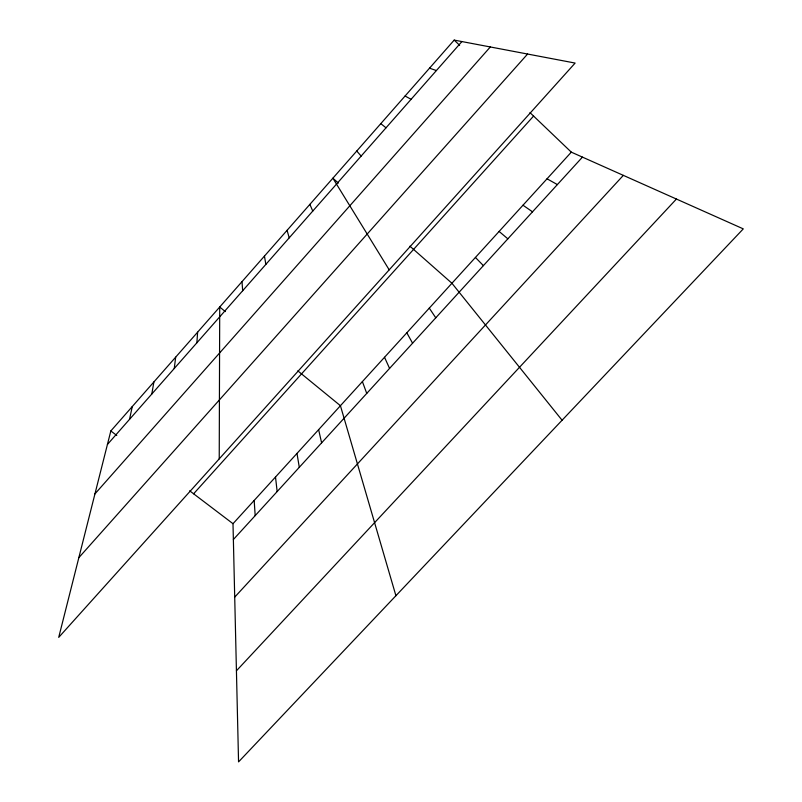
<?xml version="1.0" encoding="UTF-8"?>
<svg xmlns="http://www.w3.org/2000/svg" width="802" height="802" viewBox="0 0 802 802"><rect width="100%" height="100%" fill="white"/><g stroke="black" fill="none" stroke-linecap="round" stroke-linejoin="round"><path stroke-width="1.2" d="M219.227 458.864L219.718 307.016L225.312 311.587M196.881 342.795L197.613 332.178M174.255 368.519L175.668 357.161M151.799 394.033L153.894 381.942M129.523 419.356L132.28 406.544M110.836 430.955L58.716 637.379L575.124 63.067L454.193 40.1L110.836 430.955L116.761 435.456M107.428 444.468L461.892 41.564M94.947 493.892L490.323 46.957M78.847 557.661L527.586 54.035M193.613 493.791L533.581 116.069M233.001 523.696L571.305 152.149L743.284 228.871L238.555 761.9L233.001 523.696L189.673 490.804M233.372 539.525L582.442 157.122M234.715 597.119L623.334 175.367M236.43 670.803L676.417 199.046M429.531 68.17L436.388 70.556M405.07 96.019L411.095 99.298M547.044 178.796L557.38 184.59M522.984 205.222L532.518 211.818M380.81 123.638L386.023 127.809M297.813 370.865L340.429 405.712L395.917 595.706M499.115 231.437L507.856 238.836M338.384 183.077L332.87 178.204L389.201 269.843M409.912 246.184L451.927 283.256L562.082 420.228M454.193 40.1L459.616 45.293M529.992 112.631L571.305 152.149M475.426 257.452L483.395 265.632M356.74 151.037L361.151 156.069M429.291 308.118L435.767 317.813M406.825 332.79L412.579 343.206M384.529 357.281L389.572 368.409M309.883 204.37L312.76 211.086M362.394 381.582L366.745 393.421M287.086 230.334L289.211 237.843M318.625 429.661L321.612 442.864M264.449 256.089L265.853 264.399M296.991 453.431L299.296 467.305M275.507 477.02L277.161 491.556M242.004 281.652L242.675 290.735M254.174 500.448L255.186 515.636"/></g></svg>
